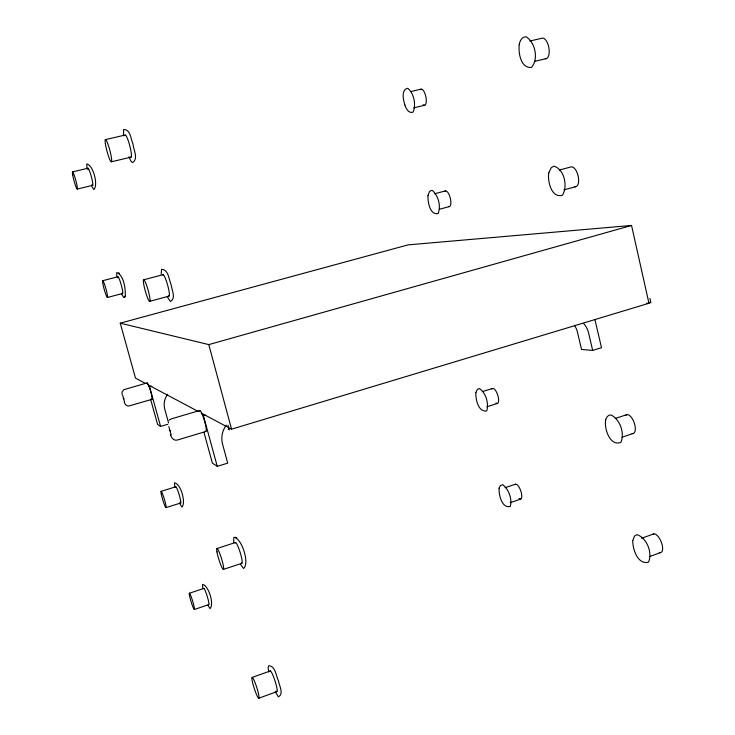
<?xml version="1.0" encoding="UTF-8"?>
<svg xmlns="http://www.w3.org/2000/svg" width="735" height="735" viewBox="0 0 735 735"><rect width="100%" height="100%" fill="white"/><g stroke="black" fill="none" stroke-linecap="round" stroke-linejoin="round"><path stroke-width="1.1" d="M125.198 296.508C125.768 289.471 124.05 275.34 116.791 272.529L116.736 276.268M121.606 293.908L123.728 297.647L125.106 296.628M124.821 297.013L125.483 296.141M169.188 420.126L171.145 418.932L199.773 410.47M258.692 698.25A10.951 1.341 72.1 0 0 255.238 683.146A10.951 1.341 72.1 0 0 252.472 682.108A10.951 1.341 72.1 0 0 258.692 698.25L276.81 691.681M649.354 556.652L660.489 552.619M252.215 677.404L270.324 670.936M641.683 538.222L653.828 533.886M194.352 609.49A8.489 0.836 72.9 0 0 191.357 597.233A8.489 0.836 72.9 0 0 189.878 597.371A8.489 0.836 72.9 0 0 194.352 609.49L208.795 604.602M510.2 502.657L520.665 499.12M189.364 593.246L203.806 588.423M505.074 487.691L515.538 484.19M621.957 437.233L633.304 433.466M223.422 569.404L241.925 563.267M216.935 548.558L235.43 542.513M615.259 418.445L626.606 414.733M166.036 507.6L180.727 502.988M486.947 406.749L497.567 403.405M203.926 432.272L212.36 463.096L217.257 466.348L227.712 463.123L222.586 444.28A22.004 21.315 -59.4 0 1 226.242 425.152M574.412 325.302A19.974 18.173 -84.9 0 1 577.48 332.238L581.541 349.465L592.686 350.411L601.506 347.683L594.982 319.835M161.048 491.366L175.729 486.8M482.867 391.452L492.432 388.484M201.215 413.061L231.553 429.185L648.95 303.27L631.549 225.452L408.063 244.884L120.246 323.17L135.488 378.121L145.603 383.495M205.883 431.473L177.291 440.063C173.671 441.11 171.145 437.481 170.364 434.431M150.684 399.583L157.593 424.472L160.588 426.429L167.828 424.279M201.822 413.41L202.713 415.569L205.635 415.211M151.943 399.325L129.351 405.885C126.879 406.611 124.821 404.388 124.288 402.164M148.525 385.066L149.168 386.729L151.814 386.242M147.165 382.898L123.71 389.734L122.038 392.15L122.148 394.594M120.246 323.17L208.804 344.605L631.549 225.452M149.637 301.332A11.181 1.479 74.4 0 0 146.596 285.299A11.181 1.479 74.4 0 0 143.867 285.051A11.181 1.479 74.4 0 0 149.637 301.332L168.912 296.15M563.975 189.86L575.744 186.69M107.402 297.5A8.719 0.9 74.3 0 0 104.747 284.987A8.719 0.9 74.3 0 0 103.084 284.831A8.719 0.9 74.3 0 0 107.402 297.5L122.58 293.467M439.456 209.236L449.296 206.618M143.738 279.787L163.078 274.679M559.418 170.005L571.224 166.882A10.161 4.667 76.3 0 1 578.381 177.273A10.161 4.667 76.3 0 1 574.476 186.543M102.744 280.715L117.949 276.727M434.541 193.783L445.511 190.907M77.267 189.06L92.702 185.339M413.704 107.889L424.821 105.206M111.426 161.792L131.124 157.115M534.492 61.418L546.491 58.57M72.499 171.907L87.97 168.232M410.92 91.553L420.953 89.174M105.353 139.632L125.134 135.038M529.816 41.05L541.851 38.257A10.455 4.713 79.5 0 1 548.916 47.95A10.455 4.713 79.5 0 1 545.26 58.671M648.601 302.627L650.87 302.691L649.905 298.401M646.662 303.206L648.95 303.27M240.565 564.397L243.551 568.477C249.909 563.488 241.751 537.698 233.803 537.34L233.739 542.568M235.356 537.267L236.78 537.79M147.625 384.57L198.184 411.444M228.254 429.359L229.228 429.883L227.979 425.225M123.195 398.333L124.022 398.848M169.298 430.324L170.658 431.197M118.647 272.795L119.63 273.549M404.81 104.912C405.996 108.137 408.155 113.227 412.454 112.437L413.419 111.619C415.982 103.993 414.053 93.538 407.76 88.273C400.658 89.652 403.497 100.3 404.875 105.068M275.184 691.736L278.436 696.881C284.123 693.711 279.116 685.58 278.519 680.922C275.956 676.255 275.625 665.827 268.707 665.763L268.11 667.573L268.762 671.974M180.057 504.265L181.977 507.04C186.157 502.529 180.838 483.713 174.48 482.766L174.801 487.213M167.268 296.683L170.364 301.497C176.4 298.291 171.604 289.627 171.136 284.656C168.839 279.787 168.673 269.561 161.617 269.295L161.13 274.109M207.959 605.199L210.045 608.654C214.399 604.06 208.676 585.676 202.566 584.38L202.704 588.156M91.93 186.525L93.878 189.612C98.453 185.073 93.327 165.136 86.785 163.942L86.95 168.508M128.956 156.794L130.949 161.176L132.622 162.619C138.731 158.723 133.393 149.425 132.962 143.895C130.821 139.282 130.582 129.25 123.627 129.507L123.489 135.681M122.681 395.292L124.527 401.889M149.618 386.876L160.588 426.429M168.563 422.919L164.769 409.202A17.217 16.905 -48.5 0 1 167.644 394.263M168.811 426.548L171.145 434.964M203.466 415.854L217.257 466.348M208.804 344.605L231.553 429.185M592.686 350.411L588.56 332.881A20.332 18.458 -84.9 0 0 583.884 323.832M270.002 671.193A10.915 1.479 72 0 1 275.303 681.85A10.915 1.479 72 0 1 276.213 691.148M203.659 588.744A8.471 0.928 72.8 0 1 207.252 596.407A8.471 0.928 72.8 0 1 208.446 604.326M162.747 275.065A11.135 1.645 74.4 0 1 167.736 285.492A11.135 1.645 74.4 0 1 168.333 295.718M235.172 543.036A10.878 1.553 72.7 0 1 240.152 552.408A10.878 1.553 72.7 0 1 241.402 563.01M117.747 277.867A8.691 0.992 74.3 0 1 121.009 284.068A8.691 0.992 74.3 0 1 122.203 293.136M124.876 135.736A11.466 1.663 75.3 0 1 129.571 144.988A11.466 1.663 75.3 0 1 130.628 156.987M87.869 169.748A8.884 1.011 74.9 0 1 89.468 170.74A8.884 1.011 74.9 0 1 92.518 181.756A8.884 1.011 74.9 0 1 91.948 184.513M175.619 487.296A8.489 0.956 73.3 0 1 179.322 495.206A8.489 0.956 73.3 0 1 179.983 502.235M625.641 415.45A9.95 4.428 70.2 0 1 634.167 422.643A9.95 4.428 70.2 0 1 632.1 433.512M514.941 484.65A7.892 2.765 70.6 0 1 521.097 491.871A7.892 2.765 70.6 0 1 518.983 498.477M420.301 89.753A8.26 2.977 77.7 0 1 425.933 97.112A8.26 2.977 77.7 0 1 423.167 104.673M444.822 191.321A8.085 2.949 75.9 0 1 450.334 198.248A8.085 2.949 75.9 0 1 448.479 206.471M652.827 534.373A9.996 4.254 67.7 0 1 661.518 542.678A9.996 4.254 67.7 0 1 659.258 552.435M491.862 389.091A7.91 2.839 72.2 0 1 497.88 395.595A7.91 2.839 72.2 0 1 495.941 403.046M147.009 383.266A8.554 0.983 73.8 0 1 150.647 391.36A8.554 0.983 73.8 0 1 151.401 398.793M199.396 411.343A10.942 1.599 73.5 0 1 204.275 420.163A10.942 1.599 73.5 0 1 205.35 431.123M427.945 195.639C427.733 201.739 429.782 215.392 438.133 213.472C441.138 206.048 438.418 195.979 432.584 190.595L431.39 190.411L429.46 191.578L427.945 195.639M475.839 392.563C475.637 399.197 477.805 411.214 486.111 411.168L486.956 410.295C488.701 402.798 485.954 393.014 479.486 388.549L477.502 389.293L475.839 392.563M519.195 44.743C518.368 52.837 520.564 68.098 531.295 67.537C538.893 59.48 535.328 42.336 526.067 36.75C521.878 36.631 519.691 41.16 519.195 44.743M499.093 488.159C498.615 494.627 501.904 508.73 510.283 506.47C512.304 498.955 508.877 489.547 502.832 484.723L500.36 485.578L499.093 488.159M548.76 172.909C547.382 180.994 551.425 198.615 562.477 195.198C567.953 186.396 564.462 169.372 553.979 166.156L551.232 167.69L548.76 172.909M632.789 540.482C632.449 548.815 637.759 565.114 648.472 562.183C652.763 552.867 646.837 537.845 636.988 534.621L634.507 536.1L632.789 540.482M605.723 419.823C603.858 428.248 609.967 446.852 620.946 442.323C624.842 433.016 620.074 419.768 611.217 414.99C608.405 414.641 606.219 417.296 605.723 419.823M161.305 494.242A8.517 0.864 73.3 0 0 165.77 507.508A8.517 0.864 73.3 0 0 163.565 496.676A8.517 0.864 73.3 0 0 161.305 494.242M105.362 143.591A11.512 1.498 75.2 0 0 110.985 161.672A11.512 1.498 75.2 0 0 108.853 146.835A11.512 1.498 75.2 0 0 105.362 143.591M72.664 174.847A8.912 0.91 74.8 0 0 76.991 188.932A8.912 0.91 74.8 0 0 75.016 177.659A8.912 0.91 74.8 0 0 72.664 174.847M216.963 551.902A10.915 1.396 72.8 0 0 222.962 569.156A10.915 1.396 72.8 0 0 220.638 555.871A10.915 1.396 72.8 0 0 216.963 551.902"/></g></svg>
